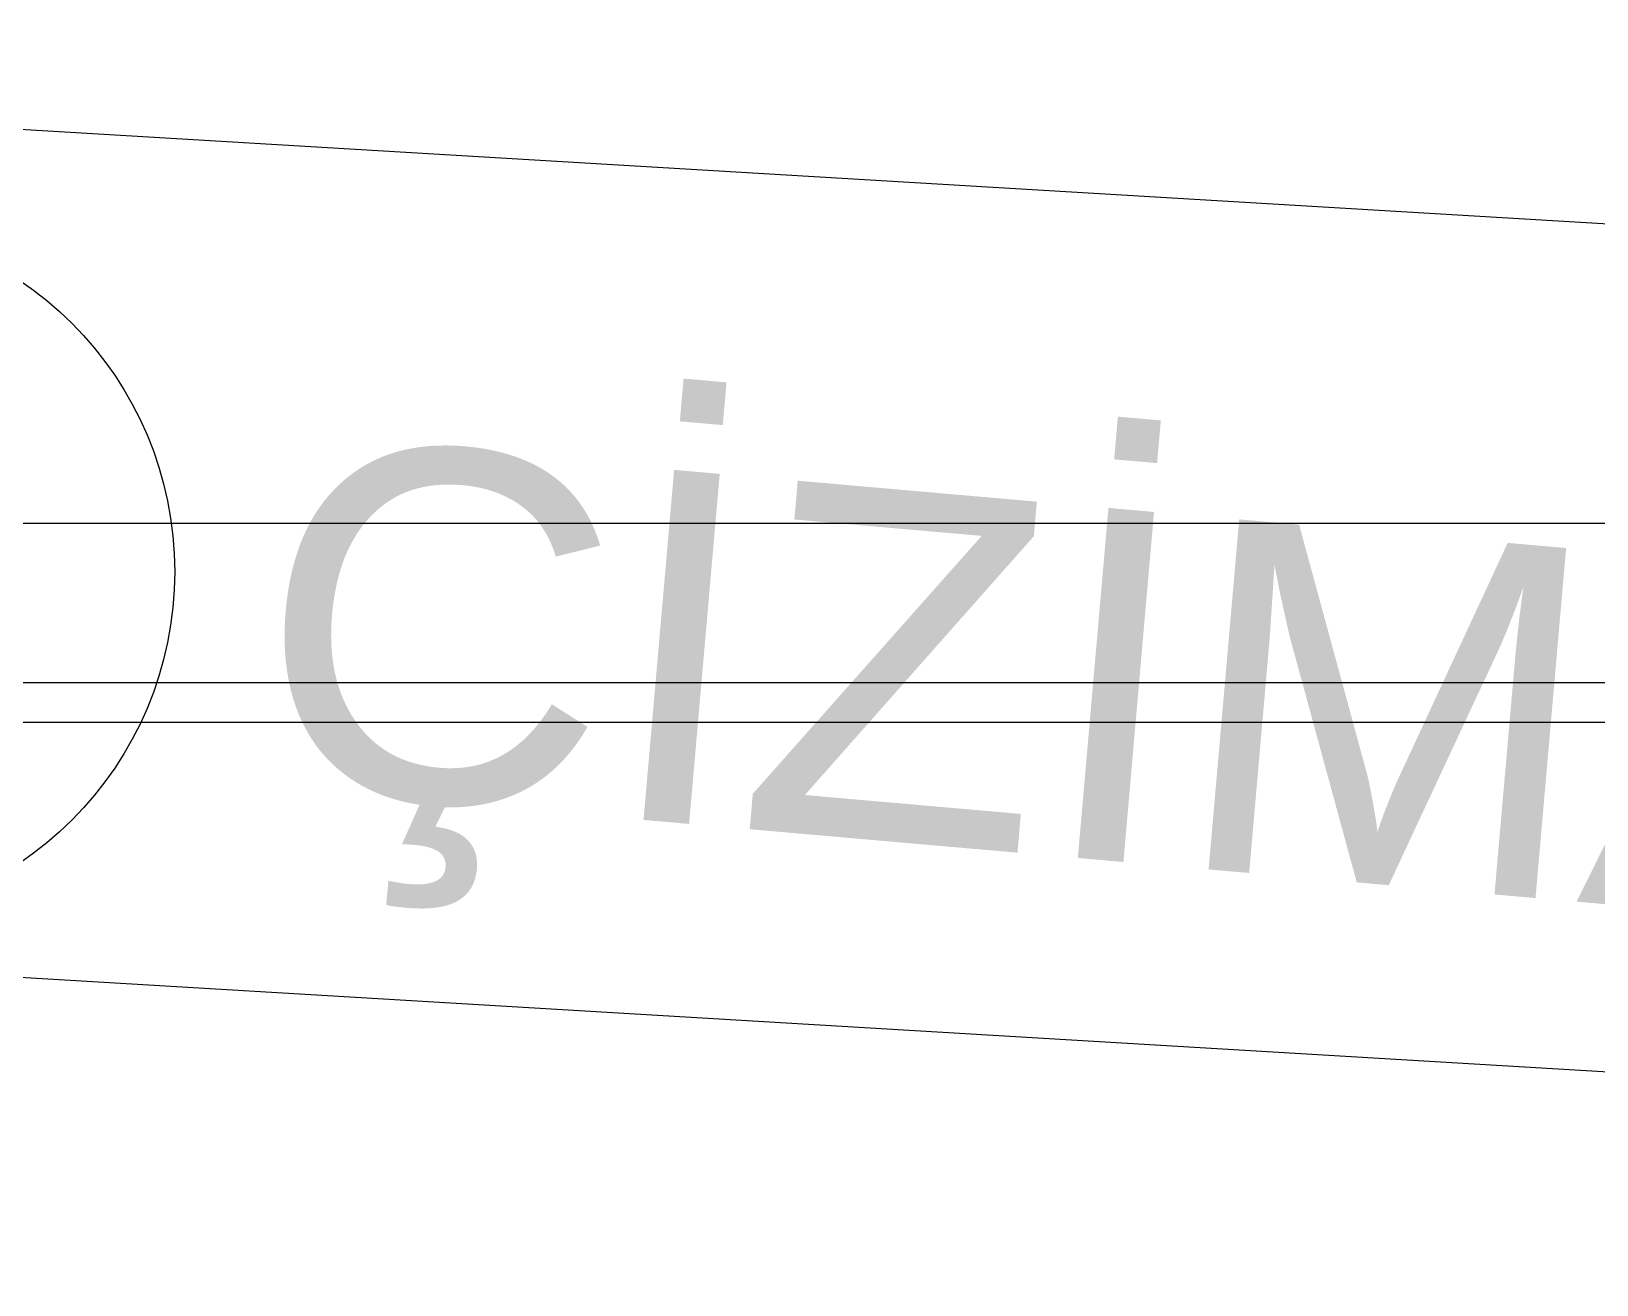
# Model space of a CAD drawing. Header units: millimetres. Extents: x 43168.9 to 43194.6, y -25545.1 to -25543.4.
# Drawn here: x 43171.8228 to 43171.9801, y -25543.5864 to -25543.4606 of the extents above; entities that cross this region are included whole.
import ezdxf
from ezdxf.enums import TextEntityAlignment as Align

# ---------------------------------------------------------------- set-up
doc = ezdxf.new("R2010")
doc.units = ezdxf.units.MM
doc.header["$LTSCALE"] = 200
doc.linetypes.add('DASHDOT', pattern=[1, 0.5, -0.25, 0, -0.25])
for name, color, linetype in [('gor-2_sgh', 161, 'Continuous'), ('pafta_sgh', 11, 'Continuous'), ('yapi-yaklasma_sgh', 41, 'DASHDOT')]:
    doc.layers.add(name, color=color, linetype=linetype)
doc.styles.add('ARIAL', font='arial.ttf')

msp = doc.modelspace()

# ---------------------------------------------------------------- linework, layer by layer
msp.add_circle((43171.80195, -25543.51485), 0.03528)
at = {"layer": 'gor-2_sgh'}
msp.add_line((43171.76322, -25543.5521), (43172.37871, -25543.58868), dxfattribs=at)
at = {"layer": 'pafta_sgh'}
for p, q in [((43172.45588, -25543.51), (43171.27588, -25543.51)), ((43172.43988, -25543.526), (43171.29188, -25543.526)), ((43172.43588, -25543.53), (43171.29588, -25543.53))]:
    msp.add_line(p, q, dxfattribs=at)
at = {"layer": 'yapi-yaklasma_sgh', "color": 40}
msp.add_line((43171.65616, -25543.46059), (43172.13311, -25543.48894), dxfattribs=at)

# ---------------------------------------------------------------- texts
at = {"style": 'ARIAL'}
msp.add_attdef('ÇİZİMADI', text='ÇİZİM ADI', height=0.03528, rotation=354.9971, dxfattribs=at).set_placement((43171.84588, -25543.5187), align=Align.MIDDLE_LEFT)

doc.saveas('drawing.dxf')
